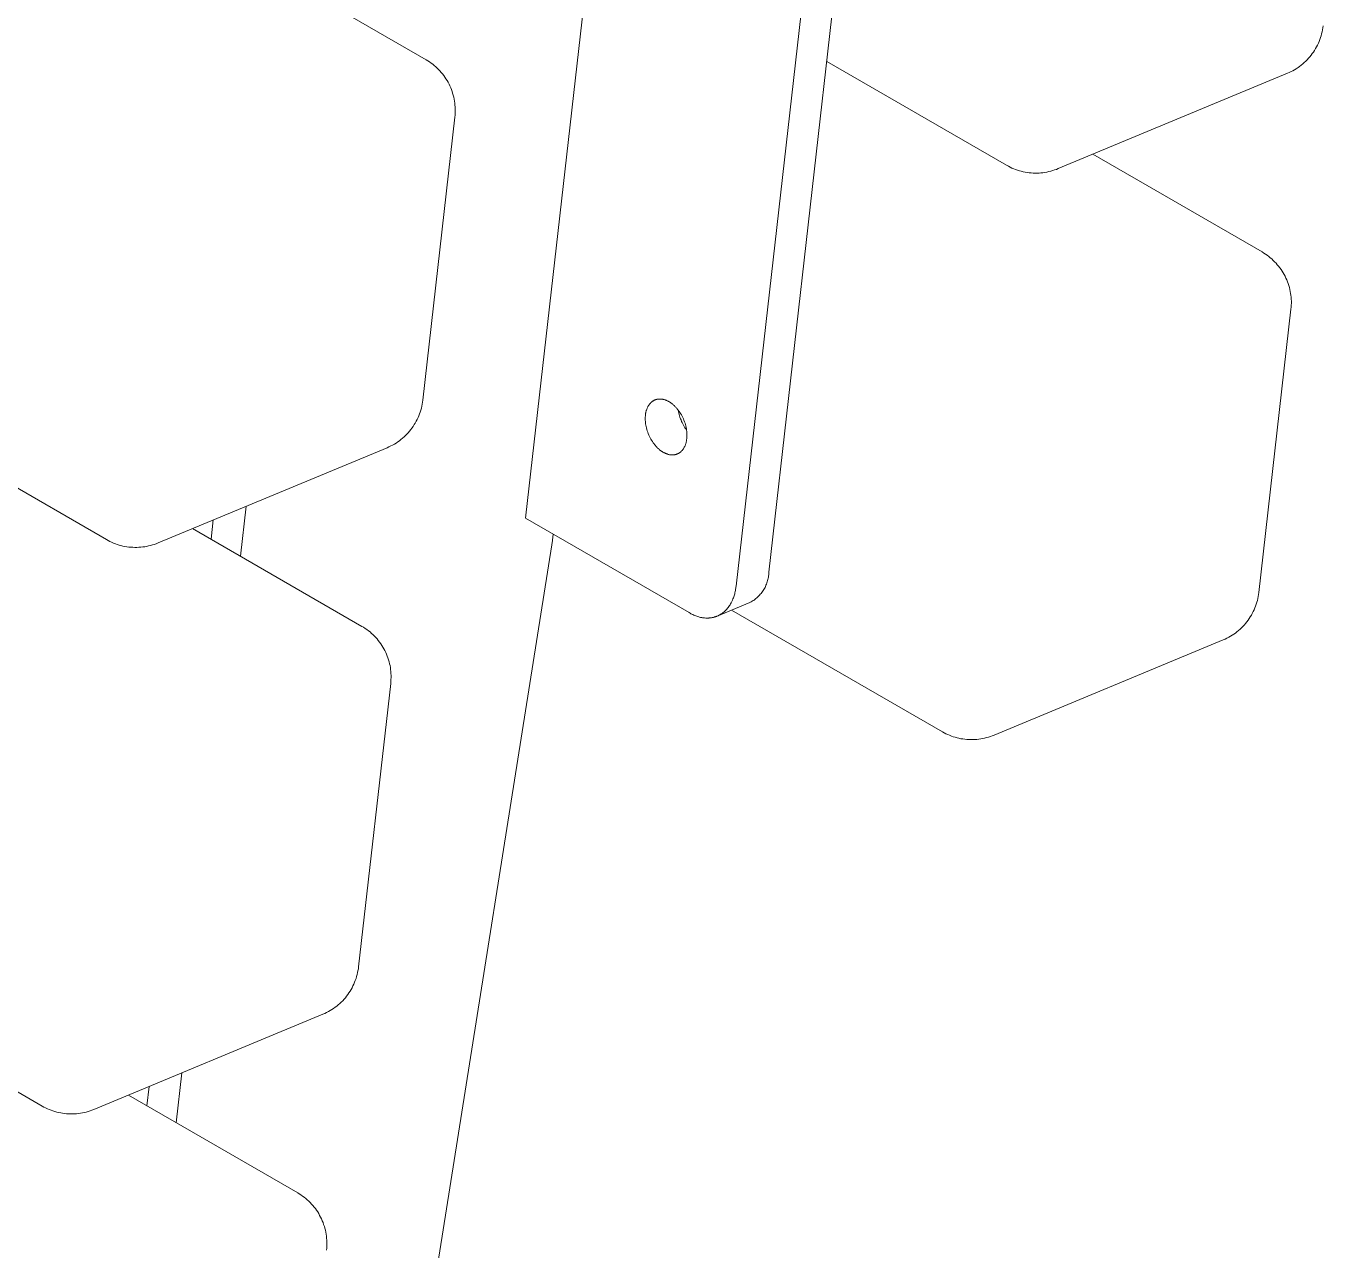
# Model space of a CAD drawing. Header units: millimetres. Extents: x -80 to 4518, y -398 to 2524.
# Drawn here: x 4392.6 to 4503.6, y 2053.6 to 2158.3 of the extents above; entities that cross this region are included whole.
import ezdxf

# ---------------------------------------------------------------- set-up
doc = ezdxf.new("R2010")
doc.units = ezdxf.units.MM
doc.layers.add('ZANO_R', color=7, linetype='Continuous', lineweight=0)

msp = doc.modelspace()

# ---------------------------------------------------------------- linework, layer by layer
at = {"layer": 'ZANO_R'}
for p, q in [((4399.48, 2114.37), (4191.65, 2234.36)), ((4456.17, 2111.57), (4469.31, 2227.51)), ((4453.36, 2110.4), (4466.51, 2226.34)), ((4393.98, 2065.92), (4186.16, 2185.91)), ((4412.35, 2163.77), (4426.83, 2155.41)), ((4440.32, 2160.14), (4435.34, 2116.2)), ((4503.46, 2157.62), (4503.41, 2157.46)), ((4503.5, 2157.79), (4503.46, 2157.62)), ((4503.53, 2157.96), (4503.5, 2157.79)), ((4503.56, 2158.13), (4503.53, 2157.96)), ((4503.58, 2158.3), (4503.56, 2158.13)), ((4503.03, 2156.51), (4502.94, 2156.36)), ((4503.1, 2156.66), (4503.03, 2156.51)), ((4503.18, 2156.82), (4503.1, 2156.66)), ((4503.24, 2156.97), (4503.18, 2156.82)), ((4503.31, 2157.13), (4503.24, 2156.97)), ((4503.36, 2157.3), (4503.31, 2157.13)), ((4503.41, 2157.46), (4503.36, 2157.3)), ((4426.83, 2155.41), (4426.98, 2155.32)), ((4502.22, 2155.4), (4502.1, 2155.28)), ((4502.34, 2155.53), (4502.22, 2155.4)), ((4502.45, 2155.66), (4502.34, 2155.53)), ((4502.56, 2155.79), (4502.45, 2155.66)), ((4502.66, 2155.93), (4502.56, 2155.79)), ((4502.76, 2156.07), (4502.66, 2155.93)), ((4502.85, 2156.21), (4502.76, 2156.07)), ((4502.94, 2156.36), (4502.85, 2156.21)), ((4426.98, 2155.32), (4427.12, 2155.23)), ((4427.12, 2155.23), (4427.26, 2155.13)), ((4427.26, 2155.13), (4427.4, 2155.03)), ((4427.4, 2155.03), (4427.53, 2154.92)), ((4427.53, 2154.92), (4427.66, 2154.81)), ((4427.66, 2154.81), (4427.79, 2154.69)), ((4427.79, 2154.69), (4427.91, 2154.57)), ((4427.91, 2154.57), (4428.02, 2154.45)), ((4428.02, 2154.45), (4428.14, 2154.32)), ((4428.14, 2154.32), (4428.25, 2154.19)), ((4476.51, 2146.38), (4461.12, 2155.27)), ((4500.53, 2154.25), (4480.93, 2146.1)), ((4500.69, 2154.31), (4500.53, 2154.25)), ((4500.85, 2154.39), (4500.69, 2154.31)), ((4501, 2154.47), (4500.85, 2154.39)), ((4501.15, 2154.55), (4501, 2154.47)), ((4501.29, 2154.64), (4501.15, 2154.55)), ((4501.44, 2154.74), (4501.29, 2154.64)), ((4501.58, 2154.83), (4501.44, 2154.74)), ((4501.71, 2154.94), (4501.58, 2154.83)), ((4501.85, 2155.05), (4501.71, 2154.94)), ((4501.98, 2155.16), (4501.85, 2155.05)), ((4502.1, 2155.28), (4501.98, 2155.16)), ((4428.25, 2154.19), (4428.35, 2154.05)), ((4428.35, 2154.05), (4428.45, 2153.91)), ((4428.45, 2153.91), (4428.54, 2153.77)), ((4428.54, 2153.77), (4428.63, 2153.63)), ((4428.63, 2153.63), (4428.72, 2153.48)), ((4428.72, 2153.48), (4428.8, 2153.33)), ((4428.8, 2153.33), (4428.87, 2153.17)), ((4428.87, 2153.17), (4428.94, 2153.02)), ((4428.94, 2153.02), (4429, 2152.86)), ((4429, 2152.86), (4429.06, 2152.7)), ((4429.06, 2152.7), (4429.11, 2152.54)), ((4429.11, 2152.54), (4429.16, 2152.37)), ((4429.16, 2152.37), (4429.2, 2152.21)), ((4429.2, 2152.21), (4429.24, 2152.04)), ((4429.24, 2152.04), (4429.27, 2151.87)), ((4429.27, 2151.87), (4429.29, 2151.7)), ((4429.29, 2151.7), (4429.31, 2151.54)), ((4429.31, 2151.54), (4429.32, 2151.36)), ((4429.32, 2151.36), (4429.33, 2151.19)), ((4429.33, 2151.19), (4429.33, 2151.02)), ((4429.33, 2151.02), (4429.33, 2150.85)), ((4429.3, 2150.51), (4426.55, 2126.29)), ((4429.32, 2150.68), (4429.3, 2150.51)), ((4429.33, 2150.85), (4429.32, 2150.68)), ((4483.89, 2147.33), (4498.37, 2138.97)), ((4476.66, 2146.3), (4476.51, 2146.38)), ((4476.81, 2146.22), (4476.66, 2146.3)), ((4476.96, 2146.15), (4476.81, 2146.22)), ((4477.12, 2146.08), (4476.96, 2146.15)), ((4477.28, 2146.02), (4477.12, 2146.08)), ((4477.44, 2145.97), (4477.28, 2146.02)), ((4477.6, 2145.92), (4477.44, 2145.97)), ((4477.76, 2145.87), (4477.6, 2145.92)), ((4477.93, 2145.83), (4477.76, 2145.87)), ((4478.09, 2145.8), (4477.93, 2145.83)), ((4478.26, 2145.77), (4478.09, 2145.8)), ((4478.43, 2145.75), (4478.26, 2145.77)), ((4478.6, 2145.73), (4478.43, 2145.75)), ((4478.77, 2145.72), (4478.6, 2145.73)), ((4478.94, 2145.71), (4478.77, 2145.72)), ((4479.11, 2145.71), (4478.94, 2145.71)), ((4479.28, 2145.72), (4479.11, 2145.71)), ((4479.45, 2145.73), (4479.28, 2145.72)), ((4479.62, 2145.75), (4479.45, 2145.73)), ((4479.78, 2145.77), (4479.62, 2145.75)), ((4479.95, 2145.8), (4479.78, 2145.77)), ((4480.12, 2145.84), (4479.95, 2145.8)), ((4480.28, 2145.88), (4480.12, 2145.84)), ((4480.45, 2145.93), (4480.28, 2145.88)), ((4480.61, 2145.98), (4480.45, 2145.93)), ((4480.77, 2146.03), (4480.61, 2145.98)), ((4480.93, 2146.1), (4480.77, 2146.03)), ((4498.37, 2138.97), (4498.51, 2138.88)), ((4498.51, 2138.88), (4498.66, 2138.79)), ((4498.66, 2138.79), (4498.8, 2138.69)), ((4498.8, 2138.69), (4498.93, 2138.59)), ((4498.93, 2138.59), (4499.07, 2138.48)), ((4499.07, 2138.48), (4499.2, 2138.37)), ((4499.2, 2138.37), (4499.32, 2138.25)), ((4499.32, 2138.25), (4499.44, 2138.13)), ((4499.44, 2138.13), (4499.56, 2138.01)), ((4499.56, 2138.01), (4499.67, 2137.88)), ((4499.67, 2137.88), (4499.78, 2137.75)), ((4499.78, 2137.75), (4499.89, 2137.61)), ((4499.89, 2137.61), (4499.99, 2137.47)), ((4499.99, 2137.47), (4500.08, 2137.33)), ((4500.08, 2137.33), (4500.17, 2137.19)), ((4500.17, 2137.19), (4500.25, 2137.04)), ((4500.25, 2137.04), (4500.33, 2136.89)), ((4500.33, 2136.89), (4500.41, 2136.73)), ((4500.41, 2136.73), (4500.48, 2136.58)), ((4500.48, 2136.58), (4500.54, 2136.42)), ((4500.54, 2136.42), (4500.6, 2136.26)), ((4500.6, 2136.26), (4500.65, 2136.1)), ((4500.65, 2136.1), (4500.7, 2135.93)), ((4500.7, 2135.93), (4500.74, 2135.77)), ((4500.74, 2135.77), (4500.77, 2135.6)), ((4500.77, 2135.6), (4500.8, 2135.43)), ((4500.8, 2135.43), (4500.83, 2135.26)), ((4500.83, 2135.26), (4500.85, 2135.09)), ((4500.85, 2135.09), (4500.86, 2134.92)), ((4500.86, 2134.41), (4500.85, 2134.24)), ((4500.86, 2134.92), (4500.87, 2134.75)), ((4500.87, 2134.58), (4500.86, 2134.41)), ((4500.87, 2134.75), (4500.87, 2134.58)), ((4500.84, 2134.07), (4498.09, 2109.85)), ((4500.85, 2134.24), (4500.84, 2134.07)), ((4426.38, 2125.45), (4426.33, 2125.28)), ((4426.43, 2125.61), (4426.38, 2125.45)), ((4426.47, 2125.78), (4426.43, 2125.61)), ((4426.5, 2125.95), (4426.47, 2125.78)), ((4426.53, 2126.12), (4426.5, 2125.95)), ((4426.55, 2126.29), (4426.53, 2126.12)), ((4445.67, 2125.35), (4445.68, 2125.4)), ((4445.68, 2125.4), (4445.69, 2125.44)), ((4445.69, 2125.44), (4445.71, 2125.49)), ((4445.71, 2125.49), (4445.72, 2125.53)), ((4445.72, 2125.53), (4445.74, 2125.58)), ((4445.74, 2125.58), (4445.76, 2125.62)), ((4445.76, 2125.62), (4445.78, 2125.66)), ((4445.78, 2125.66), (4445.8, 2125.71)), ((4445.8, 2125.71), (4445.82, 2125.75)), ((4445.82, 2125.75), (4445.84, 2125.79)), ((4445.84, 2125.79), (4445.86, 2125.83)), ((4445.86, 2125.83), (4445.89, 2125.86)), ((4445.89, 2125.86), (4445.91, 2125.9)), ((4445.91, 2125.9), (4445.94, 2125.94)), ((4445.94, 2125.94), (4445.97, 2125.97)), ((4445.97, 2125.97), (4446, 2126.01)), ((4446, 2126.01), (4446.01, 2126.02)), ((4446.01, 2126.02), (4446.03, 2126.04)), ((4446.03, 2126.04), (4446.04, 2126.06)), ((4446.04, 2126.06), (4446.06, 2126.07)), ((4446.06, 2126.07), (4446.07, 2126.09)), ((4446.07, 2126.09), (4446.09, 2126.1)), ((4446.09, 2126.1), (4446.1, 2126.12)), ((4446.1, 2126.12), (4446.12, 2126.13)), ((4446.12, 2126.13), (4446.14, 2126.14)), ((4446.14, 2126.14), (4446.15, 2126.16)), ((4446.15, 2126.16), (4446.17, 2126.17)), ((4446.17, 2126.17), (4446.19, 2126.18)), ((4446.19, 2126.18), (4446.21, 2126.2)), ((4446.21, 2126.2), (4446.22, 2126.21)), ((4446.22, 2126.21), (4446.24, 2126.22)), ((4446.24, 2126.22), (4446.26, 2126.23)), ((4446.26, 2126.23), (4446.28, 2126.24)), ((4446.28, 2126.24), (4446.3, 2126.25)), ((4446.3, 2126.25), (4446.31, 2126.26)), ((4446.31, 2126.26), (4446.33, 2126.27)), ((4446.33, 2126.27), (4446.35, 2126.28)), ((4446.35, 2126.28), (4446.37, 2126.29)), ((4446.37, 2126.29), (4446.39, 2126.3)), ((4446.39, 2126.3), (4446.41, 2126.31)), ((4446.41, 2126.31), (4446.43, 2126.32)), ((4446.43, 2126.32), (4446.45, 2126.32)), ((4446.45, 2126.32), (4446.47, 2126.33)), ((4446.47, 2126.33), (4446.49, 2126.34)), ((4446.49, 2126.34), (4446.51, 2126.34)), ((4446.51, 2126.34), (4446.53, 2126.35)), ((4446.53, 2126.35), (4446.55, 2126.36)), ((4446.55, 2126.36), (4446.57, 2126.36)), ((4446.57, 2126.36), (4446.59, 2126.37)), ((4446.59, 2126.37), (4446.61, 2126.37)), ((4446.61, 2126.37), (4446.63, 2126.37)), ((4446.63, 2126.37), (4446.65, 2126.38)), ((4446.65, 2126.38), (4446.67, 2126.38)), ((4446.67, 2126.38), (4446.69, 2126.38)), ((4446.69, 2126.38), (4446.71, 2126.39)), ((4446.71, 2126.39), (4446.74, 2126.39)), ((4446.74, 2126.39), (4446.76, 2126.39)), ((4446.76, 2126.39), (4446.78, 2126.39)), ((4446.78, 2126.39), (4446.8, 2126.39)), ((4446.8, 2126.39), (4446.82, 2126.39)), ((4446.82, 2126.39), (4446.84, 2126.39)), ((4446.84, 2126.39), (4446.86, 2126.39)), ((4446.86, 2126.39), (4446.91, 2126.39)), ((4446.91, 2126.39), (4446.95, 2126.39)), ((4446.95, 2126.39), (4446.99, 2126.38)), ((4446.99, 2126.38), (4447.04, 2126.38)), ((4447.04, 2126.38), (4447.08, 2126.37)), ((4447.08, 2126.37), (4447.12, 2126.36)), ((4447.12, 2126.36), (4447.16, 2126.35)), ((4447.16, 2126.35), (4447.21, 2126.34)), ((4447.21, 2126.34), (4447.25, 2126.33)), ((4447.25, 2126.33), (4447.29, 2126.31)), ((4447.29, 2126.31), (4447.33, 2126.3)), ((4447.33, 2126.3), (4447.38, 2126.28)), ((4447.38, 2126.28), (4447.42, 2126.27)), ((4447.42, 2126.27), (4447.46, 2126.25)), ((4447.46, 2126.25), (4447.5, 2126.23)), ((4447.5, 2126.23), (4447.54, 2126.21)), ((4447.54, 2126.21), (4447.58, 2126.19)), ((4447.58, 2126.19), (4447.62, 2126.17)), ((4447.62, 2126.17), (4447.66, 2126.14)), ((4447.66, 2126.14), (4447.7, 2126.12)), ((4447.7, 2126.12), (4447.74, 2126.09)), ((4447.74, 2126.09), (4447.78, 2126.06)), ((4447.78, 2126.06), (4447.82, 2126.04)), ((4447.82, 2126.04), (4447.86, 2126.01)), ((4447.86, 2126.01), (4447.9, 2125.98)), ((4447.9, 2125.98), (4447.93, 2125.94)), ((4447.93, 2125.94), (4447.97, 2125.91)), ((4447.97, 2125.91), (4448.01, 2125.87)), ((4448.01, 2125.87), (4448.05, 2125.84)), ((4448.05, 2125.84), (4448.09, 2125.8)), ((4448.09, 2125.8), (4448.13, 2125.76)), ((4448.13, 2125.76), (4448.17, 2125.72)), ((4448.17, 2125.72), (4448.21, 2125.68)), ((4448.21, 2125.68), (4448.25, 2125.64)), ((4448.25, 2125.64), (4448.29, 2125.59)), ((4448.29, 2125.59), (4448.33, 2125.55)), ((4448.33, 2125.55), (4448.36, 2125.5)), ((4448.36, 2125.5), (4448.4, 2125.45)), ((4448.4, 2125.45), (4448.44, 2125.41)), ((4448.42, 2125.43), (4448.44, 2125.31)), ((4448.44, 2125.41), (4448.47, 2125.36)), ((4425.91, 2124.34), (4425.82, 2124.2)), ((4426, 2124.49), (4425.91, 2124.34)), ((4426.07, 2124.65), (4426, 2124.49)), ((4426.15, 2124.8), (4426.07, 2124.65)), ((4426.22, 2124.96), (4426.15, 2124.8)), ((4426.28, 2125.12), (4426.22, 2124.96)), ((4426.33, 2125.28), (4426.28, 2125.12)), ((4445.59, 2124.88), (4445.6, 2124.93)), ((4445.59, 2124.82), (4445.59, 2124.88)), ((4445.59, 2124.77), (4445.59, 2124.82)), ((4445.59, 2124.72), (4445.59, 2124.77)), ((4445.59, 2124.67), (4445.59, 2124.72)), ((4445.59, 2124.61), (4445.59, 2124.67)), ((4445.59, 2124.56), (4445.59, 2124.61)), ((4445.6, 2124.5), (4445.59, 2124.56)), ((4445.6, 2125.02), (4445.61, 2125.07)), ((4445.6, 2124.97), (4445.6, 2125.02)), ((4445.6, 2124.93), (4445.6, 2124.97)), ((4445.6, 2124.44), (4445.6, 2124.5)), ((4445.61, 2124.39), (4445.6, 2124.44)), ((4445.61, 2125.07), (4445.62, 2125.12)), ((4445.62, 2124.27), (4445.61, 2124.39)), ((4445.62, 2125.17), (4445.63, 2125.21)), ((4445.62, 2125.12), (4445.62, 2125.17)), ((4445.64, 2124.15), (4445.62, 2124.27)), ((4445.63, 2125.21), (4445.64, 2125.26)), ((4445.64, 2125.26), (4445.65, 2125.31)), ((4445.65, 2125.31), (4445.67, 2125.35)), ((4448.44, 2125.31), (4448.47, 2125.19)), ((4448.47, 2125.36), (4448.51, 2125.31)), ((4448.47, 2125.19), (4448.49, 2125.07)), ((4448.49, 2125.07), (4448.53, 2124.95)), ((4448.51, 2125.31), (4448.54, 2125.25)), ((4448.53, 2124.95), (4448.56, 2124.83)), ((4448.54, 2125.25), (4448.61, 2125.15)), ((4448.56, 2124.83), (4448.6, 2124.71)), ((4448.6, 2124.71), (4448.65, 2124.6)), ((4448.61, 2125.15), (4448.68, 2125.04)), ((4448.65, 2124.6), (4448.69, 2124.48)), ((4448.68, 2125.04), (4448.74, 2124.93)), ((4448.69, 2124.48), (4448.74, 2124.37)), ((4448.74, 2124.93), (4448.8, 2124.81)), ((4448.74, 2124.37), (4448.8, 2124.26)), ((4448.8, 2124.81), (4448.85, 2124.69)), ((4448.8, 2124.26), (4448.86, 2124.15)), ((4448.85, 2124.69), (4448.9, 2124.57)), ((4448.9, 2124.57), (4448.94, 2124.45)), ((4448.94, 2124.45), (4448.99, 2124.33)), ((4448.99, 2124.33), (4449.02, 2124.21)), ((4424.95, 2123.15), (4424.82, 2123.03)), ((4425.07, 2123.27), (4424.95, 2123.15)), ((4425.19, 2123.39), (4425.07, 2123.27)), ((4425.31, 2123.51), (4425.19, 2123.39)), ((4425.42, 2123.64), (4425.31, 2123.51)), ((4425.53, 2123.78), (4425.42, 2123.64)), ((4425.63, 2123.91), (4425.53, 2123.78)), ((4425.73, 2124.05), (4425.63, 2123.91)), ((4425.82, 2124.2), (4425.73, 2124.05)), ((4445.66, 2124.04), (4445.64, 2124.15)), ((4445.69, 2123.92), (4445.66, 2124.04)), ((4445.72, 2123.79), (4445.69, 2123.92)), ((4445.76, 2123.67), (4445.72, 2123.79)), ((4445.8, 2123.55), (4445.76, 2123.67)), ((4445.85, 2123.43), (4445.8, 2123.55)), ((4445.89, 2123.31), (4445.85, 2123.43)), ((4445.95, 2123.19), (4445.89, 2123.31)), ((4446.01, 2123.08), (4445.95, 2123.19)), ((4448.86, 2124.15), (4448.92, 2124.05)), ((4448.92, 2124.05), (4448.98, 2123.94)), ((4448.98, 2123.94), (4449.05, 2123.84)), ((4449.02, 2124.21), (4449.06, 2124.09)), ((4449.05, 2123.84), (4449.12, 2123.74)), ((4449.06, 2124.09), (4449.08, 2123.97)), ((4449.08, 2123.97), (4449.11, 2123.85)), ((4449.11, 2123.85), (4449.12, 2123.73)), ((4449.12, 2123.73), (4449.14, 2123.62)), ((4449.14, 2123.62), (4449.14, 2123.56)), ((4449.14, 2123.56), (4449.15, 2123.5)), ((4449.15, 2123.5), (4449.15, 2123.45)), ((4449.15, 2123.45), (4449.16, 2123.39)), ((4449.16, 2123.23), (4449.15, 2123.18)), ((4449.15, 2123.18), (4449.15, 2123.13)), ((4449.16, 2123.39), (4449.16, 2123.34)), ((4449.16, 2123.34), (4449.16, 2123.28)), ((4449.16, 2123.28), (4449.16, 2123.23)), ((4423.5, 2122.23), (4403.9, 2114.08)), ((4423.66, 2122.3), (4423.5, 2122.23)), ((4423.82, 2122.38), (4423.66, 2122.3)), ((4423.97, 2122.45), (4423.82, 2122.38)), ((4424.12, 2122.54), (4423.97, 2122.45)), ((4424.27, 2122.63), (4424.12, 2122.54)), ((4424.41, 2122.72), (4424.27, 2122.63)), ((4424.55, 2122.82), (4424.41, 2122.72)), ((4424.68, 2122.93), (4424.55, 2122.82)), ((4424.82, 2123.03), (4424.68, 2122.93)), ((4446.07, 2122.97), (4446.01, 2123.08)), ((4446.13, 2122.86), (4446.07, 2122.97)), ((4446.2, 2122.75), (4446.13, 2122.86)), ((4446.23, 2122.7), (4446.2, 2122.75)), ((4446.27, 2122.65), (4446.23, 2122.7)), ((4446.31, 2122.6), (4446.27, 2122.65)), ((4446.34, 2122.55), (4446.31, 2122.6)), ((4446.38, 2122.5), (4446.34, 2122.55)), ((4446.42, 2122.46), (4446.38, 2122.5)), ((4446.46, 2122.41), (4446.42, 2122.46)), ((4446.49, 2122.37), (4446.46, 2122.41)), ((4446.53, 2122.32), (4446.49, 2122.37)), ((4446.57, 2122.28), (4446.53, 2122.32)), ((4446.61, 2122.24), (4446.57, 2122.28)), ((4446.65, 2122.2), (4446.61, 2122.24)), ((4446.69, 2122.17), (4446.65, 2122.2)), ((4446.73, 2122.13), (4446.69, 2122.17)), ((4446.77, 2122.09), (4446.73, 2122.13)), ((4446.81, 2122.06), (4446.77, 2122.09)), ((4446.85, 2122.03), (4446.81, 2122.06)), ((4448.8, 2122.07), (4448.78, 2122.03)), ((4448.83, 2122.1), (4448.8, 2122.07)), ((4448.86, 2122.14), (4448.83, 2122.1)), ((4448.88, 2122.18), (4448.86, 2122.14)), ((4448.9, 2122.22), (4448.88, 2122.18)), ((4448.93, 2122.26), (4448.9, 2122.22)), ((4448.95, 2122.3), (4448.93, 2122.26)), ((4448.97, 2122.34), (4448.95, 2122.3)), ((4448.99, 2122.38), (4448.97, 2122.34)), ((4449, 2122.43), (4448.99, 2122.38)), ((4449.02, 2122.47), (4449, 2122.43)), ((4449.04, 2122.51), (4449.02, 2122.47)), ((4449.05, 2122.56), (4449.04, 2122.51)), ((4449.07, 2122.6), (4449.05, 2122.56)), ((4449.08, 2122.65), (4449.07, 2122.6)), ((4449.09, 2122.7), (4449.08, 2122.65)), ((4449.1, 2122.74), (4449.09, 2122.7)), ((4449.11, 2122.79), (4449.1, 2122.74)), ((4449.12, 2122.84), (4449.11, 2122.79)), ((4449.13, 2122.89), (4449.12, 2122.84)), ((4449.14, 2122.98), (4449.13, 2122.93)), ((4449.13, 2122.93), (4449.13, 2122.89)), ((4449.15, 2123.08), (4449.14, 2123.03)), ((4449.14, 2123.03), (4449.14, 2122.98)), ((4449.15, 2123.13), (4449.15, 2123.08)), ((4446.89, 2122), (4446.85, 2122.03)), ((4446.93, 2121.97), (4446.89, 2122)), ((4446.97, 2121.94), (4446.93, 2121.97)), ((4447.01, 2121.91), (4446.97, 2121.94)), ((4447.05, 2121.89), (4447.01, 2121.91)), ((4447.09, 2121.86), (4447.05, 2121.89)), ((4447.13, 2121.84), (4447.09, 2121.86)), ((4447.17, 2121.82), (4447.13, 2121.84)), ((4447.21, 2121.8), (4447.17, 2121.82)), ((4447.25, 2121.78), (4447.21, 2121.8)), ((4447.29, 2121.76), (4447.25, 2121.78)), ((4447.33, 2121.74), (4447.29, 2121.76)), ((4447.37, 2121.72), (4447.33, 2121.74)), ((4447.41, 2121.7), (4447.37, 2121.72)), ((4447.45, 2121.69), (4447.41, 2121.7)), ((4447.49, 2121.68), (4447.45, 2121.69)), ((4447.54, 2121.66), (4447.49, 2121.68)), ((4447.58, 2121.65), (4447.54, 2121.66)), ((4447.62, 2121.64), (4447.58, 2121.65)), ((4447.67, 2121.63), (4447.62, 2121.64)), ((4447.71, 2121.63), (4447.67, 2121.63)), ((4447.75, 2121.62), (4447.71, 2121.63)), ((4447.79, 2121.62), (4447.75, 2121.62)), ((4447.84, 2121.61), (4447.79, 2121.62)), ((4447.88, 2121.61), (4447.84, 2121.61)), ((4447.9, 2121.61), (4447.88, 2121.61)), ((4447.92, 2121.61), (4447.9, 2121.61)), ((4447.94, 2121.61), (4447.92, 2121.61)), ((4447.97, 2121.61), (4447.94, 2121.61)), ((4447.99, 2121.61), (4447.97, 2121.61)), ((4448.01, 2121.61), (4447.99, 2121.61)), ((4448.03, 2121.62), (4448.01, 2121.61)), ((4448.05, 2121.62), (4448.03, 2121.62)), ((4448.07, 2121.62), (4448.05, 2121.62)), ((4448.09, 2121.63), (4448.07, 2121.62)), ((4448.11, 2121.63), (4448.09, 2121.63)), ((4448.13, 2121.63), (4448.11, 2121.63)), ((4448.15, 2121.64), (4448.13, 2121.63)), ((4448.18, 2121.64), (4448.15, 2121.64)), ((4448.2, 2121.65), (4448.18, 2121.64)), ((4448.22, 2121.65), (4448.2, 2121.65)), ((4448.24, 2121.66), (4448.22, 2121.65)), ((4448.26, 2121.67), (4448.24, 2121.66)), ((4448.28, 2121.67), (4448.26, 2121.67)), ((4448.3, 2121.68), (4448.28, 2121.67)), ((4448.32, 2121.69), (4448.3, 2121.68)), ((4448.34, 2121.69), (4448.32, 2121.69)), ((4448.35, 2121.7), (4448.34, 2121.69)), ((4448.37, 2121.71), (4448.35, 2121.7)), ((4448.39, 2121.72), (4448.37, 2121.71)), ((4448.41, 2121.73), (4448.39, 2121.72)), ((4448.43, 2121.74), (4448.41, 2121.73)), ((4448.45, 2121.75), (4448.43, 2121.74)), ((4448.47, 2121.76), (4448.45, 2121.75)), ((4448.49, 2121.77), (4448.47, 2121.76)), ((4448.5, 2121.78), (4448.49, 2121.77)), ((4448.52, 2121.8), (4448.5, 2121.78)), ((4448.54, 2121.81), (4448.52, 2121.8)), ((4448.56, 2121.82), (4448.54, 2121.81)), ((4448.57, 2121.83), (4448.56, 2121.82)), ((4448.59, 2121.85), (4448.57, 2121.83)), ((4448.61, 2121.86), (4448.59, 2121.85)), ((4448.62, 2121.87), (4448.61, 2121.86)), ((4448.64, 2121.89), (4448.62, 2121.87)), ((4448.66, 2121.9), (4448.64, 2121.89)), ((4448.67, 2121.92), (4448.66, 2121.9)), ((4448.69, 2121.93), (4448.67, 2121.92)), ((4448.7, 2121.95), (4448.69, 2121.93)), ((4448.72, 2121.96), (4448.7, 2121.95)), ((4448.73, 2121.98), (4448.72, 2121.96)), ((4448.75, 2122), (4448.73, 2121.98)), ((4448.78, 2122.03), (4448.75, 2122)), ((4411.43, 2117.22), (4410.95, 2112.95)), ((4408.63, 2116.05), (4408.44, 2114.4)), ((4435.34, 2116.2), (4449.34, 2108.12)), ((4399.63, 2114.29), (4399.48, 2114.37)), ((4399.78, 2114.21), (4399.63, 2114.29)), ((4406.86, 2115.31), (4421.34, 2106.95)), ((4437.61, 2114.06), (4437.7, 2114.84)), ((4399.02, 1870.73), (4437.59, 2113.91)), ((4399.93, 2114.14), (4399.78, 2114.21)), ((4400.09, 2114.07), (4399.93, 2114.14)), ((4400.25, 2114.01), (4400.09, 2114.07)), ((4400.41, 2113.95), (4400.25, 2114.01)), ((4400.57, 2113.9), (4400.41, 2113.95)), ((4400.73, 2113.86), (4400.57, 2113.9)), ((4400.9, 2113.82), (4400.73, 2113.86)), ((4401.06, 2113.79), (4400.9, 2113.82)), ((4401.23, 2113.76), (4401.06, 2113.79)), ((4401.4, 2113.73), (4401.23, 2113.76)), ((4401.57, 2113.72), (4401.4, 2113.73)), ((4401.74, 2113.71), (4401.57, 2113.72)), ((4401.91, 2113.7), (4401.74, 2113.71)), ((4402.08, 2113.7), (4401.91, 2113.7)), ((4402.25, 2113.71), (4402.08, 2113.7)), ((4402.42, 2113.72), (4402.25, 2113.71)), ((4402.59, 2113.74), (4402.42, 2113.72)), ((4402.76, 2113.76), (4402.59, 2113.74)), ((4402.92, 2113.79), (4402.76, 2113.76)), ((4403.09, 2113.83), (4402.92, 2113.79)), ((4403.25, 2113.87), (4403.09, 2113.83)), ((4403.42, 2113.91), (4403.25, 2113.87)), ((4403.58, 2113.96), (4403.42, 2113.91)), ((4403.74, 2114.02), (4403.58, 2113.96)), ((4403.9, 2114.08), (4403.74, 2114.02)), ((4437.59, 2113.91), (4437.6, 2113.98)), ((4437.6, 2113.98), (4437.61, 2114.06)), ((4456.06, 2110.86), (4456.08, 2110.95)), ((4456.08, 2110.95), (4456.11, 2111.06)), ((4456.11, 2111.06), (4456.13, 2111.16)), ((4456.13, 2111.16), (4456.14, 2111.26)), ((4456.14, 2111.26), (4456.15, 2111.36)), ((4456.15, 2111.36), (4456.16, 2111.46)), ((4456.16, 2111.46), (4456.17, 2111.57)), ((4453.24, 2109.74), (4453.26, 2109.83)), ((4453.26, 2109.83), (4453.29, 2109.93)), ((4453.29, 2109.93), (4453.31, 2110.02)), ((4453.31, 2110.02), (4453.32, 2110.12)), ((4453.32, 2110.12), (4453.34, 2110.21)), ((4453.34, 2110.21), (4453.35, 2110.31)), ((4453.35, 2110.31), (4453.36, 2110.4)), ((4455.5, 2109.76), (4455.56, 2109.85)), ((4455.56, 2109.85), (4455.62, 2109.93)), ((4455.62, 2109.93), (4455.68, 2110.01)), ((4455.68, 2110.01), (4455.73, 2110.1)), ((4455.73, 2110.1), (4455.79, 2110.19)), ((4455.79, 2110.19), (4455.84, 2110.28)), ((4455.84, 2110.28), (4455.88, 2110.37)), ((4455.88, 2110.37), (4455.92, 2110.47)), ((4455.92, 2110.47), (4455.96, 2110.56)), ((4455.96, 2110.56), (4456, 2110.66)), ((4456, 2110.66), (4456.03, 2110.76)), ((4456.03, 2110.76), (4456.06, 2110.86)), ((4498.09, 2109.85), (4498.07, 2109.68)), ((4454.55, 2108.99), (4451.75, 2107.83)), ((4452.74, 2108.64), (4452.79, 2108.72)), ((4452.79, 2108.72), (4452.84, 2108.79)), ((4452.84, 2108.79), (4452.89, 2108.87)), ((4452.89, 2108.87), (4452.94, 2108.95)), ((4452.94, 2108.95), (4452.98, 2109.03)), ((4452.98, 2109.03), (4453.02, 2109.12)), ((4453.02, 2109.12), (4453.06, 2109.2)), ((4453.06, 2109.2), (4453.09, 2109.29)), ((4453.09, 2109.29), (4453.13, 2109.38)), ((4453.13, 2109.38), (4453.16, 2109.47)), ((4453.16, 2109.47), (4453.19, 2109.56)), ((4453.19, 2109.56), (4453.22, 2109.65)), ((4453.22, 2109.65), (4453.24, 2109.74)), ((4454.55, 2108.99), (4454.64, 2109.04)), ((4454.64, 2109.04), (4454.73, 2109.09)), ((4454.73, 2109.09), (4454.81, 2109.15)), ((4454.81, 2109.15), (4454.9, 2109.2)), ((4454.9, 2109.2), (4454.98, 2109.26)), ((4454.98, 2109.26), (4455.06, 2109.33)), ((4455.06, 2109.33), (4455.14, 2109.39)), ((4455.14, 2109.39), (4455.22, 2109.46)), ((4455.22, 2109.46), (4455.29, 2109.54)), ((4455.29, 2109.54), (4455.36, 2109.61)), ((4455.36, 2109.61), (4455.43, 2109.69)), ((4455.43, 2109.69), (4455.5, 2109.76)), ((4497.87, 2108.84), (4497.81, 2108.68)), ((4497.92, 2109.01), (4497.87, 2108.84)), ((4497.97, 2109.17), (4497.92, 2109.01)), ((4498.01, 2109.34), (4497.97, 2109.17)), ((4498.04, 2109.51), (4498.01, 2109.34)), ((4498.07, 2109.68), (4498.04, 2109.51)), ((4449.34, 2108.12), (4449.42, 2108.07)), ((4449.42, 2108.07), (4449.5, 2108.03)), ((4449.5, 2108.03), (4449.58, 2107.99)), ((4449.58, 2107.99), (4449.66, 2107.95)), ((4449.66, 2107.95), (4449.74, 2107.91)), ((4449.74, 2107.91), (4449.82, 2107.88)), ((4449.82, 2107.88), (4449.91, 2107.85)), ((4449.91, 2107.85), (4449.99, 2107.82)), ((4449.99, 2107.82), (4450.07, 2107.79)), ((4450.07, 2107.79), (4450.16, 2107.76)), ((4450.16, 2107.76), (4450.24, 2107.74)), ((4450.24, 2107.74), (4450.33, 2107.72)), ((4450.33, 2107.72), (4450.42, 2107.7)), ((4450.42, 2107.7), (4450.5, 2107.69)), ((4450.5, 2107.69), (4450.59, 2107.68)), ((4450.59, 2107.68), (4450.67, 2107.67)), ((4450.67, 2107.67), (4450.76, 2107.66)), ((4450.76, 2107.66), (4450.85, 2107.66)), ((4450.85, 2107.66), (4450.89, 2107.66)), ((4450.89, 2107.66), (4450.93, 2107.66)), ((4450.93, 2107.66), (4450.97, 2107.66)), ((4450.97, 2107.66), (4451.02, 2107.66)), ((4451.02, 2107.66), (4451.06, 2107.67)), ((4451.06, 2107.67), (4451.1, 2107.67)), ((4451.1, 2107.67), (4451.14, 2107.67)), ((4451.14, 2107.67), (4451.19, 2107.68)), ((4451.19, 2107.68), (4451.23, 2107.68)), ((4451.23, 2107.68), (4451.27, 2107.69)), ((4451.27, 2107.69), (4451.31, 2107.7)), ((4451.31, 2107.7), (4451.35, 2107.71)), ((4451.35, 2107.71), (4451.39, 2107.71)), ((4451.39, 2107.71), (4451.43, 2107.72)), ((4451.43, 2107.72), (4451.48, 2107.73)), ((4451.48, 2107.73), (4451.52, 2107.75)), ((4451.52, 2107.75), (4451.56, 2107.76)), ((4451.56, 2107.76), (4451.6, 2107.77)), ((4451.6, 2107.77), (4451.64, 2107.78)), ((4451.64, 2107.78), (4451.68, 2107.8)), ((4451.68, 2107.8), (4451.72, 2107.81)), ((4451.72, 2107.81), (4451.75, 2107.83)), ((4451.75, 2107.83), (4451.79, 2107.85)), ((4451.79, 2107.85), (4451.83, 2107.86)), ((4451.83, 2107.86), (4451.87, 2107.88)), ((4451.87, 2107.88), (4451.91, 2107.9)), ((4451.91, 2107.9), (4451.94, 2107.92)), ((4451.94, 2107.92), (4451.98, 2107.94)), ((4451.98, 2107.94), (4452.02, 2107.96)), ((4452.02, 2107.96), (4452.05, 2107.98)), ((4452.05, 2107.98), (4452.09, 2108.01)), ((4452.09, 2108.01), (4452.13, 2108.03)), ((4452.13, 2108.03), (4452.16, 2108.05)), ((4452.16, 2108.05), (4452.2, 2108.08)), ((4452.2, 2108.08), (4452.23, 2108.11)), ((4452.23, 2108.11), (4452.26, 2108.13)), ((4452.26, 2108.13), (4452.3, 2108.16)), ((4452.3, 2108.16), (4452.33, 2108.19)), ((4452.33, 2108.19), (4452.36, 2108.21)), ((4452.36, 2108.21), (4452.4, 2108.24)), ((4452.4, 2108.24), (4452.43, 2108.27)), ((4452.43, 2108.27), (4452.46, 2108.3)), ((4452.46, 2108.3), (4452.49, 2108.34)), ((4452.49, 2108.34), (4452.52, 2108.37)), ((4452.52, 2108.37), (4452.55, 2108.4)), ((4452.55, 2108.4), (4452.58, 2108.43)), ((4452.58, 2108.43), (4452.64, 2108.5)), ((4452.64, 2108.5), (4452.69, 2108.57)), ((4452.69, 2108.57), (4452.74, 2108.64)), ((4471.01, 2097.93), (4452.98, 2108.34)), ((4497.27, 2107.61), (4497.17, 2107.47)), ((4497.36, 2107.76), (4497.27, 2107.61)), ((4497.45, 2107.9), (4497.36, 2107.76)), ((4497.53, 2108.05), (4497.45, 2107.9)), ((4497.61, 2108.21), (4497.53, 2108.05)), ((4497.68, 2108.36), (4497.61, 2108.21)), ((4497.75, 2108.52), (4497.68, 2108.36)), ((4497.81, 2108.68), (4497.75, 2108.52)), ((4421.34, 2106.95), (4421.49, 2106.87)), ((4421.49, 2106.87), (4421.63, 2106.77)), ((4421.63, 2106.77), (4421.77, 2106.68)), ((4421.77, 2106.68), (4421.91, 2106.57)), ((4421.91, 2106.57), (4422.04, 2106.47)), ((4496.35, 2106.59), (4496.22, 2106.49)), ((4496.48, 2106.71), (4496.35, 2106.59)), ((4496.61, 2106.82), (4496.48, 2106.71)), ((4496.73, 2106.95), (4496.61, 2106.82)), ((4496.85, 2107.07), (4496.73, 2106.95)), ((4496.96, 2107.2), (4496.85, 2107.07)), ((4497.07, 2107.34), (4496.96, 2107.2)), ((4497.17, 2107.47), (4497.07, 2107.34)), ((4422.04, 2106.47), (4422.17, 2106.35)), ((4422.17, 2106.35), (4422.29, 2106.24)), ((4422.29, 2106.24), (4422.41, 2106.12)), ((4422.41, 2106.12), (4422.53, 2106)), ((4422.53, 2106), (4422.64, 2105.87)), ((4422.64, 2105.87), (4422.75, 2105.74)), ((4422.75, 2105.74), (4422.86, 2105.6)), ((4422.86, 2105.6), (4422.96, 2105.46)), ((4422.96, 2105.46), (4423.05, 2105.32)), ((4495.04, 2105.79), (4475.43, 2097.64)), ((4495.2, 2105.86), (4495.04, 2105.79)), ((4495.35, 2105.93), (4495.2, 2105.86)), ((4495.51, 2106.01), (4495.35, 2105.93)), ((4495.65, 2106.1), (4495.51, 2106.01)), ((4495.8, 2106.19), (4495.65, 2106.1)), ((4495.94, 2106.28), (4495.8, 2106.19)), ((4496.08, 2106.38), (4495.94, 2106.28)), ((4496.22, 2106.49), (4496.08, 2106.38)), ((4423.05, 2105.32), (4423.14, 2105.17)), ((4423.14, 2105.17), (4423.22, 2105.03)), ((4423.22, 2105.03), (4423.3, 2104.87)), ((4423.3, 2104.87), (4423.38, 2104.72)), ((4423.38, 2104.72), (4423.45, 2104.57)), ((4423.45, 2104.57), (4423.51, 2104.41)), ((4423.51, 2104.41), (4423.57, 2104.25)), ((4423.57, 2104.25), (4423.62, 2104.08)), ((4423.62, 2104.08), (4423.67, 2103.92)), ((4423.67, 2103.92), (4423.71, 2103.75)), ((4423.71, 2103.75), (4423.75, 2103.59)), ((4423.75, 2103.59), (4423.78, 2103.42)), ((4423.78, 2103.42), (4423.8, 2103.25)), ((4423.8, 2103.25), (4423.82, 2103.08)), ((4423.81, 2102.06), (4421.06, 2077.83)), ((4423.82, 2102.23), (4423.81, 2102.06)), ((4423.82, 2103.08), (4423.83, 2102.91)), ((4423.83, 2102.4), (4423.82, 2102.23)), ((4423.83, 2102.91), (4423.84, 2102.74)), ((4423.84, 2102.57), (4423.83, 2102.4)), ((4423.84, 2102.74), (4423.84, 2102.57)), ((4471.16, 2097.85), (4471.01, 2097.93)), ((4471.31, 2097.77), (4471.16, 2097.85)), ((4471.47, 2097.7), (4471.31, 2097.77)), ((4471.62, 2097.63), (4471.47, 2097.7)), ((4471.78, 2097.57), (4471.62, 2097.63)), ((4475.43, 2097.64), (4475.28, 2097.58)), ((4471.94, 2097.51), (4471.78, 2097.57)), ((4472.11, 2097.46), (4471.94, 2097.51)), ((4472.27, 2097.42), (4472.11, 2097.46)), ((4472.43, 2097.38), (4472.27, 2097.42)), ((4472.6, 2097.34), (4472.43, 2097.38)), ((4472.77, 2097.32), (4472.6, 2097.34)), ((4472.94, 2097.29), (4472.77, 2097.32)), ((4473.11, 2097.28), (4472.94, 2097.29)), ((4473.28, 2097.27), (4473.11, 2097.28)), ((4473.44, 2097.26), (4473.28, 2097.27)), ((4473.61, 2097.26), (4473.44, 2097.26)), ((4473.78, 2097.27), (4473.61, 2097.26)), ((4473.95, 2097.28), (4473.78, 2097.27)), ((4474.12, 2097.3), (4473.95, 2097.28)), ((4474.29, 2097.32), (4474.12, 2097.3)), ((4474.46, 2097.35), (4474.29, 2097.32)), ((4474.62, 2097.39), (4474.46, 2097.35)), ((4474.79, 2097.43), (4474.62, 2097.39)), ((4474.95, 2097.47), (4474.79, 2097.43)), ((4475.12, 2097.52), (4474.95, 2097.47)), ((4475.28, 2097.58), (4475.12, 2097.52)), ((4421.04, 2077.66), (4421.01, 2077.49)), ((4421.06, 2077.83), (4421.04, 2077.66)), ((4420.78, 2076.67), (4420.72, 2076.51)), ((4420.84, 2076.83), (4420.78, 2076.67)), ((4420.89, 2076.99), (4420.84, 2076.83)), ((4420.94, 2077.16), (4420.89, 2076.99)), ((4420.98, 2077.33), (4420.94, 2077.16)), ((4421.01, 2077.49), (4420.98, 2077.33)), ((4420.14, 2075.46), (4420.04, 2075.32)), ((4420.24, 2075.6), (4420.14, 2075.46)), ((4420.33, 2075.74), (4420.24, 2075.6)), ((4420.42, 2075.89), (4420.33, 2075.74)), ((4420.5, 2076.04), (4420.42, 2075.89)), ((4420.58, 2076.19), (4420.5, 2076.04)), ((4420.65, 2076.35), (4420.58, 2076.19)), ((4420.72, 2076.51), (4420.65, 2076.35)), ((4419.05, 2074.37), (4418.91, 2074.27)), ((4419.19, 2074.47), (4419.05, 2074.37)), ((4419.32, 2074.58), (4419.19, 2074.47)), ((4419.45, 2074.69), (4419.32, 2074.58)), ((4419.58, 2074.81), (4419.45, 2074.69)), ((4419.7, 2074.93), (4419.58, 2074.81)), ((4419.82, 2075.06), (4419.7, 2074.93)), ((4419.93, 2075.19), (4419.82, 2075.06)), ((4420.04, 2075.32), (4419.93, 2075.19)), ((4418.01, 2073.78), (4398.4, 2065.63)), ((4418.17, 2073.85), (4418.01, 2073.78)), ((4418.32, 2073.92), (4418.17, 2073.85)), ((4418.48, 2074), (4418.32, 2073.92)), ((4418.63, 2074.09), (4418.48, 2074)), ((4418.77, 2074.17), (4418.63, 2074.09)), ((4418.91, 2074.27), (4418.77, 2074.17)), ((4405.94, 2068.76), (4405.45, 2064.5)), ((4401.36, 2066.86), (4415.85, 2058.5)), ((4403.14, 2067.6), (4402.95, 2065.95)), ((4394.13, 2065.84), (4393.98, 2065.92)), ((4394.28, 2065.76), (4394.13, 2065.84)), ((4394.44, 2065.69), (4394.28, 2065.76)), ((4394.59, 2065.62), (4394.44, 2065.69)), ((4394.75, 2065.56), (4394.59, 2065.62)), ((4394.91, 2065.5), (4394.75, 2065.56)), ((4395.08, 2065.45), (4394.91, 2065.5)), ((4395.24, 2065.41), (4395.08, 2065.45)), ((4397.92, 2065.46), (4397.76, 2065.41)), ((4398.09, 2065.51), (4397.92, 2065.46)), ((4398.25, 2065.57), (4398.09, 2065.51)), ((4398.4, 2065.63), (4398.25, 2065.57)), ((4395.4, 2065.37), (4395.24, 2065.41)), ((4395.57, 2065.33), (4395.4, 2065.37)), ((4395.74, 2065.3), (4395.57, 2065.33)), ((4395.91, 2065.28), (4395.74, 2065.3)), ((4396.08, 2065.26), (4395.91, 2065.28)), ((4396.25, 2065.25), (4396.08, 2065.26)), ((4396.42, 2065.25), (4396.25, 2065.25)), ((4396.59, 2065.25), (4396.42, 2065.25)), ((4396.76, 2065.26), (4396.59, 2065.25)), ((4396.92, 2065.27), (4396.76, 2065.26)), ((4397.09, 2065.28), (4396.92, 2065.27)), ((4397.26, 2065.31), (4397.09, 2065.28)), ((4397.43, 2065.34), (4397.26, 2065.31)), ((4397.6, 2065.37), (4397.43, 2065.34)), ((4397.76, 2065.41), (4397.6, 2065.37)), ((4415.85, 2058.5), (4415.99, 2058.41)), ((4415.99, 2058.41), (4416.13, 2058.32)), ((4416.13, 2058.32), (4416.27, 2058.22)), ((4416.27, 2058.22), (4416.41, 2058.12)), ((4416.41, 2058.12), (4416.54, 2058.01)), ((4416.54, 2058.01), (4416.67, 2057.9)), ((4416.67, 2057.9), (4416.8, 2057.79)), ((4416.8, 2057.79), (4416.92, 2057.67)), ((4416.92, 2057.67), (4417.04, 2057.54)), ((4417.04, 2057.54), (4417.15, 2057.41)), ((4417.15, 2057.41), (4417.26, 2057.28)), ((4417.26, 2057.28), (4417.36, 2057.15)), ((4417.36, 2057.15), (4417.46, 2057.01)), ((4417.46, 2057.01), (4417.56, 2056.87)), ((4417.56, 2056.87), (4417.65, 2056.72)), ((4417.65, 2056.72), (4417.73, 2056.57)), ((4417.73, 2056.57), (4417.81, 2056.42)), ((4417.81, 2056.42), (4417.88, 2056.27)), ((4417.88, 2056.27), (4417.95, 2056.11)), ((4417.95, 2056.11), (4418.02, 2055.95)), ((4418.02, 2055.95), (4418.07, 2055.79)), ((4418.07, 2055.79), (4418.13, 2055.63)), ((4418.13, 2055.63), (4418.17, 2055.47)), ((4418.17, 2055.47), (4418.22, 2055.3)), ((4418.22, 2055.3), (4418.25, 2055.13)), ((4418.25, 2055.13), (4418.28, 2054.97)), ((4418.28, 2054.97), (4418.31, 2054.8)), ((4418.31, 2054.8), (4418.32, 2054.63)), ((4418.32, 2054.63), (4418.34, 2054.46)), ((4418.34, 2054.46), (4418.34, 2054.29)), ((4418.33, 2053.78), (4418.31, 2053.61)), ((4418.34, 2053.95), (4418.33, 2053.78)), ((4418.34, 2054.29), (4418.35, 2054.12)), ((4418.35, 2054.12), (4418.34, 2053.95))]:
    msp.add_line(p, q, dxfattribs=at)

doc.saveas('drawing.dxf')
